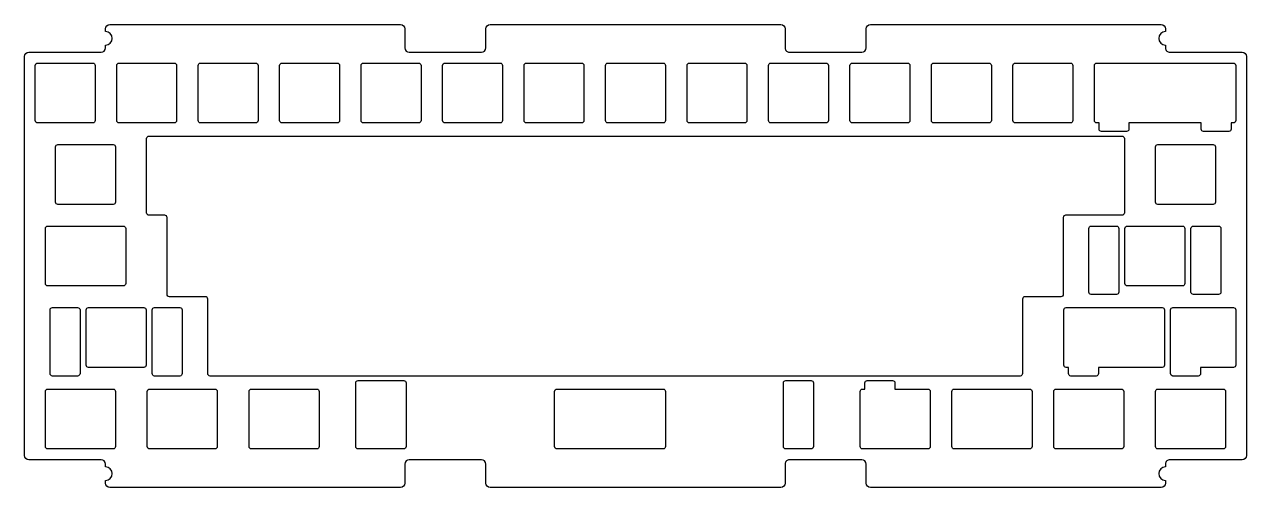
# Model space of a CAD drawing. Header units: millimetres. Extents: x 0 to 286, y -102 to 6.
import ezdxf

# ---------------------------------------------------------------- set-up
doc = ezdxf.new("R2010")
doc.units = ezdxf.units.MM
doc.header["$MEASUREMENT"] = 0

msp = doc.modelspace()

# ---------------------------------------------------------------- linework, layer by layer
for points in [[(17.9375, 0, 0.414213562), (18.9375, 1), (18.9375, 1.6625, 1), (18.9375, 4.8375), (18.9375, 5.5, -0.414213562), (19.9375, 6.5), (87.9375, 6.5, -0.414213562), (88.9375, 5.5), (88.9375, 1, 0.414213562), (89.9375, 0), (106.8755, 0, 0.414067123), (107.875, 1), (107.875, 5.5, -0.414213562), (108.875, 6.5), (176.875, 6.5, -0.414213562), (177.875, 5.5), (177.875, 1, 0.414360017), (178.8755, 0), (195.8135, 0, 0.4139207), (196.8125, 1), (196.8125, 5.5, -0.414213562), (197.8125, 6.5), (265.8125, 6.5, -0.414213562), (266.8125, 5.5), (266.8125, 4.8375, 1), (266.8125, 1.6625), (266.8125, 1, 0.414506486), (267.8135, 0), (284.75, 0, -0.414213562), (285.75, -1), (285.75, -94.25, -0.414213562), (284.75, -95.25), (267.8135, -95.25, 0.414506486), (266.8125, -96.25), (266.8125, -96.9125, 1), (266.8125, -100.0875), (266.8125, -100.75, -0.414213562), (265.8125, -101.75), (197.8125, -101.75, -0.414213562), (196.8125, -100.75), (196.8125, -96.25, 0.4139207), (195.8135, -95.25), (178.8755, -95.25, 0.414360017), (177.875, -96.25), (177.875, -100.75, -0.414213562), (176.875, -101.75), (108.875, -101.75, -0.414213562), (107.875, -100.75), (107.875, -96.25, 0.414067123), (106.8755, -95.25), (89.9375, -95.25, 0.414213562), (88.9375, -96.25), (88.9375, -100.75, -0.414213562), (87.9375, -101.75), (19.9375, -101.75, -0.414213562), (18.9375, -100.75), (18.9375, -100.0875, 1), (18.9375, -96.9125), (18.9375, -96.25, 0.414213562), (17.9375, -95.25), (1, -95.25, -0.414213562), (0, -94.25), (0, -1, -0.414213562), (1, 0)], [(15.975, -16.525), (3.075, -16.525, -0.414213562), (2.525, -15.975), (2.525, -3.075, -0.414213562), (3.075, -2.525), (15.975, -2.525, -0.414213562), (16.525, -3.075), (16.525, -15.975, -0.414213562)], [(35.025, -16.525), (22.125, -16.525, -0.414213562), (21.575, -15.975), (21.575, -3.075, -0.414213562), (22.125, -2.525), (35.025, -2.525, -0.414213562), (35.575, -3.075), (35.575, -15.975, -0.414213562)], [(54.075, -16.525), (41.175, -16.525, -0.414213562), (40.625, -15.975), (40.625, -3.075, -0.414213562), (41.175, -2.525), (54.075, -2.525, -0.414213562), (54.625, -3.075), (54.625, -15.975, -0.414213562)], [(73.125, -16.525), (60.225, -16.525, -0.414213562), (59.675, -15.975), (59.675, -3.075, -0.414213562), (60.225, -2.525), (73.125, -2.525, -0.414213562), (73.675, -3.075), (73.675, -15.975, -0.414213562)], [(92.175, -16.525), (79.275, -16.525, -0.414213562), (78.725, -15.975), (78.725, -3.075, -0.414213562), (79.275, -2.525), (92.175, -2.525, -0.414213562), (92.725, -3.075), (92.725, -15.975, -0.414213562)], [(111.225, -16.525), (98.325, -16.525, -0.414213562), (97.775, -15.975), (97.775, -3.075, -0.414213562), (98.325, -2.525), (111.225, -2.525, -0.414213562), (111.775, -3.075), (111.775, -15.975, -0.414213562)], [(130.275, -16.525), (117.375, -16.525, -0.414213562), (116.825, -15.975), (116.825, -3.075, -0.414213562), (117.375, -2.525), (130.275, -2.525, -0.414213562), (130.825, -3.075), (130.825, -15.975, -0.414213562)], [(149.325, -16.525), (136.425, -16.525, -0.414213562), (135.875, -15.975), (135.875, -3.075, -0.414213562), (136.425, -2.525), (149.325, -2.525, -0.414213562), (149.875, -3.075), (149.875, -15.975, -0.414213562)], [(168.375, -16.525), (155.475, -16.525, -0.414213562), (154.925, -15.975), (154.925, -3.075, -0.414213562), (155.475, -2.525), (168.375, -2.525, -0.414213562), (168.925, -3.075), (168.925, -15.975, -0.414213562)], [(187.425, -16.525), (174.525, -16.525, -0.414213562), (173.975, -15.975), (173.975, -3.075, -0.414213562), (174.525, -2.525), (187.425, -2.525, -0.414213562), (187.975, -3.075), (187.975, -15.975, -0.414213562)], [(206.475, -16.525), (193.575, -16.525, -0.414213562), (193.025, -15.975), (193.025, -3.075, -0.414213562), (193.575, -2.525), (206.475, -2.525, -0.414213562), (207.025, -3.075), (207.025, -15.975, -0.414213562)], [(225.525, -16.525), (212.625, -16.525, -0.414213562), (212.075, -15.975), (212.075, -3.075, -0.414213562), (212.625, -2.525), (225.525, -2.525, -0.414213562), (226.075, -3.075), (226.075, -15.975, -0.414213562)], [(244.575, -16.525), (231.675, -16.525, -0.414213562), (231.125, -15.975), (231.125, -3.075, -0.414213562), (231.675, -2.525), (244.575, -2.525, -0.414213562), (245.125, -3.075), (245.125, -15.975, -0.414213562)], [(275.138, -16.525), (258.262, -16.525), (258.262, -17.975, -0.414213562), (257.712, -18.525), (251.812, -18.525, -0.414213562), (251.262, -17.975), (251.262, -16.525), (250.725, -16.525, -0.414213562), (250.175, -15.975), (250.175, -3.075, -0.414213562), (250.725, -2.525), (282.675, -2.525, -0.414213562), (283.225, -3.075), (283.225, -15.975, -0.414213562), (282.675, -16.525), (282.138, -16.525), (282.138, -17.975, -0.414213562), (281.588, -18.525), (275.688, -18.525, -0.414213562), (275.138, -17.975)], [(233.3625, -57.7), (233.3625, -75.125, -0.414213562), (232.8125, -75.675), (43.4125, -75.675, -0.414213562), (42.8625, -75.125), (42.8625, -57.7, 0.414213562), (42.3125, -57.15), (33.8875, -57.15, -0.414213562), (33.3375, -56.6), (33.3375, -38.65, 0.414213562), (32.7875, -38.1), (29.125, -38.1, -0.414213562), (28.575, -37.55), (28.575, -20.125, -0.414213562), (29.125, -19.575), (256.625, -19.575, -0.414213562), (257.175, -20.125), (257.175, -37.55, -0.414213562), (256.625, -38.1), (243.4375, -38.1, 0.414213562), (242.8875, -38.65), (242.8875, -56.6, -0.414213562), (242.3375, -57.15), (233.9125, -57.15, 0.414213562)], [(20.7375, -35.575), (7.8375, -35.575, -0.414213562), (7.2875, -35.025), (7.2875, -22.125, -0.414213562), (7.8375, -21.575), (20.7375, -21.575, -0.414213562), (21.2875, -22.125), (21.2875, -35.025, -0.414213562)], [(277.9125, -35.575), (265.0125, -35.575, -0.414213562), (264.4625, -35.025), (264.4625, -22.125, -0.414213562), (265.0125, -21.575), (277.9125, -21.575, -0.414213562), (278.4625, -22.125), (278.4625, -35.025, -0.414213562)], [(23.11875, -54.625), (5.45625, -54.625, -0.414213562), (4.90625, -54.075), (4.90625, -41.175, -0.414213562), (5.45625, -40.625), (23.11875, -40.625, -0.414213562), (23.66875, -41.175), (23.66875, -54.075, -0.414213562)], [(255.33075, -56.625), (249.43075, -56.625, -0.414213562), (248.88075, -56.075), (248.88075, -41.175, -0.414213562), (249.43075, -40.625), (255.33075, -40.625, -0.414213562), (255.88075, -41.175), (255.88075, -56.075, -0.414213562)], [(270.76875, -54.625), (257.86875, -54.625, -0.414213562), (257.31875, -54.075), (257.31875, -41.175, -0.414213562), (257.86875, -40.625), (270.76875, -40.625, -0.414213562), (271.31875, -41.175), (271.31875, -54.075, -0.414213562)], [(273.30675, -40.625), (279.20675, -40.625, -0.414213562), (279.75675, -41.175), (279.75675, -56.075, -0.414213562), (279.20675, -56.625), (273.30675, -56.625, -0.414213562), (272.75675, -56.075), (272.75675, -41.175, -0.414213562)], [(12.44325, -75.675), (6.54325, -75.675, -0.414213562), (5.99325, -75.125), (5.99325, -60.225, -0.414213562), (6.54325, -59.675), (12.44325, -59.675, -0.414213562), (12.99325, -60.225), (12.99325, -75.125, -0.414213562)], [(27.88125, -73.675), (14.98125, -73.675, -0.414213562), (14.43125, -73.125), (14.43125, -60.225, -0.414213562), (14.98125, -59.675), (27.88125, -59.675, -0.414213562), (28.43125, -60.225), (28.43125, -73.125, -0.414213562)], [(30.41925, -59.675), (36.31925, -59.675, -0.414213562), (36.86925, -60.225), (36.86925, -75.125, -0.414213562), (36.31925, -75.675), (30.41925, -75.675, -0.414213562), (29.86925, -75.125), (29.86925, -60.225, -0.414213562)], [(266.00625, -73.675), (251.11825, -73.675), (251.11825, -75.125, -0.414213562), (250.56825, -75.675), (244.66825, -75.675, -0.414213562), (244.11825, -75.125), (244.11825, -73.675), (243.58125, -73.675, -0.414213562), (243.03125, -73.125), (243.03125, -60.225, -0.414213562), (243.58125, -59.675), (266.00625, -59.675, -0.414213562), (266.55625, -60.225), (266.55625, -73.125, -0.414213562)], [(282.675, -73.675), (274.99425, -73.675), (274.99425, -75.125, -0.414213562), (274.44425, -75.675), (268.54425, -75.675, -0.414213562), (267.99425, -75.125), (267.99425, -60.225, -0.414213562), (268.54425, -59.675), (282.675, -59.675, -0.414213562), (283.225, -60.225), (283.225, -73.125, -0.414213562)], [(88.675, -92.725), (78.0125, -92.725, -0.414213562), (77.4625, -92.175), (77.4625, -77.275, -0.414213562), (78.0125, -76.725), (88.675, -76.725, -0.414213562), (89.225, -77.275), (89.225, -92.175, -0.414213562)], [(183.925, -92.725), (178.025, -92.725, -0.414213562), (177.475, -92.175), (177.475, -77.275, -0.414213562), (178.025, -76.725), (183.925, -76.725, -0.414213562), (184.475, -77.275), (184.475, -92.175, -0.414213562)], [(211.2375, -92.725), (195.95625, -92.725, -0.414213562), (195.40625, -92.175), (195.40625, -79.275, -0.414213562), (195.95625, -78.725), (196.525, -78.725), (196.525, -77.275, -0.414213562), (197.075, -76.725), (202.975, -76.725, -0.414213562), (203.525, -77.275), (203.525, -78.725), (211.2375, -78.725, -0.414213562), (211.7875, -79.275), (211.7875, -92.175, -0.414213562)], [(20.7375, -92.725), (5.45625, -92.725, -0.414213562), (4.90625, -92.175), (4.90625, -79.275, -0.414213562), (5.45625, -78.725), (20.7375, -78.725, -0.414213562), (21.2875, -79.275), (21.2875, -92.175, -0.414213562)], [(44.55, -92.725), (29.26875, -92.725, -0.414213562), (28.71875, -92.175), (28.71875, -79.275, -0.414213562), (29.26875, -78.725), (44.55, -78.725, -0.414213562), (45.1, -79.275), (45.1, -92.175, -0.414213562)], [(68.3625, -92.725), (53.08125, -92.725, -0.414213562), (52.53125, -92.175), (52.53125, -79.275, -0.414213562), (53.08125, -78.725), (68.3625, -78.725, -0.414213562), (68.9125, -79.275), (68.9125, -92.175, -0.414213562)], [(149.325, -92.725), (124.51875, -92.725, -0.414213562), (123.96875, -92.175), (123.96875, -79.275, -0.414213562), (124.51875, -78.725), (149.325, -78.725, -0.414213562), (149.875, -79.275), (149.875, -92.175, -0.414213562)], [(235.05, -92.725), (217.3875, -92.725, -0.414213562), (216.8375, -92.175), (216.8375, -79.275, -0.414213562), (217.3875, -78.725), (235.05, -78.725, -0.414213562), (235.6, -79.275), (235.6, -92.175, -0.414213562)], [(256.48125, -92.725), (241.2, -92.725, -0.414213562), (240.65, -92.175), (240.65, -79.275, -0.414213562), (241.2, -78.725), (256.48125, -78.725, -0.414213562), (257.03125, -79.275), (257.03125, -92.175, -0.414213562)], [(265.0125, -78.725), (280.29375, -78.725, -0.414213562), (280.84375, -79.275), (280.84375, -92.175, -0.414213562), (280.29375, -92.725), (265.0125, -92.725, -0.414213562), (264.4625, -92.175), (264.4625, -79.275, -0.414213562)]]:
    msp.add_lwpolyline(points, format="xyb", close=True)

doc.saveas('drawing.dxf')
